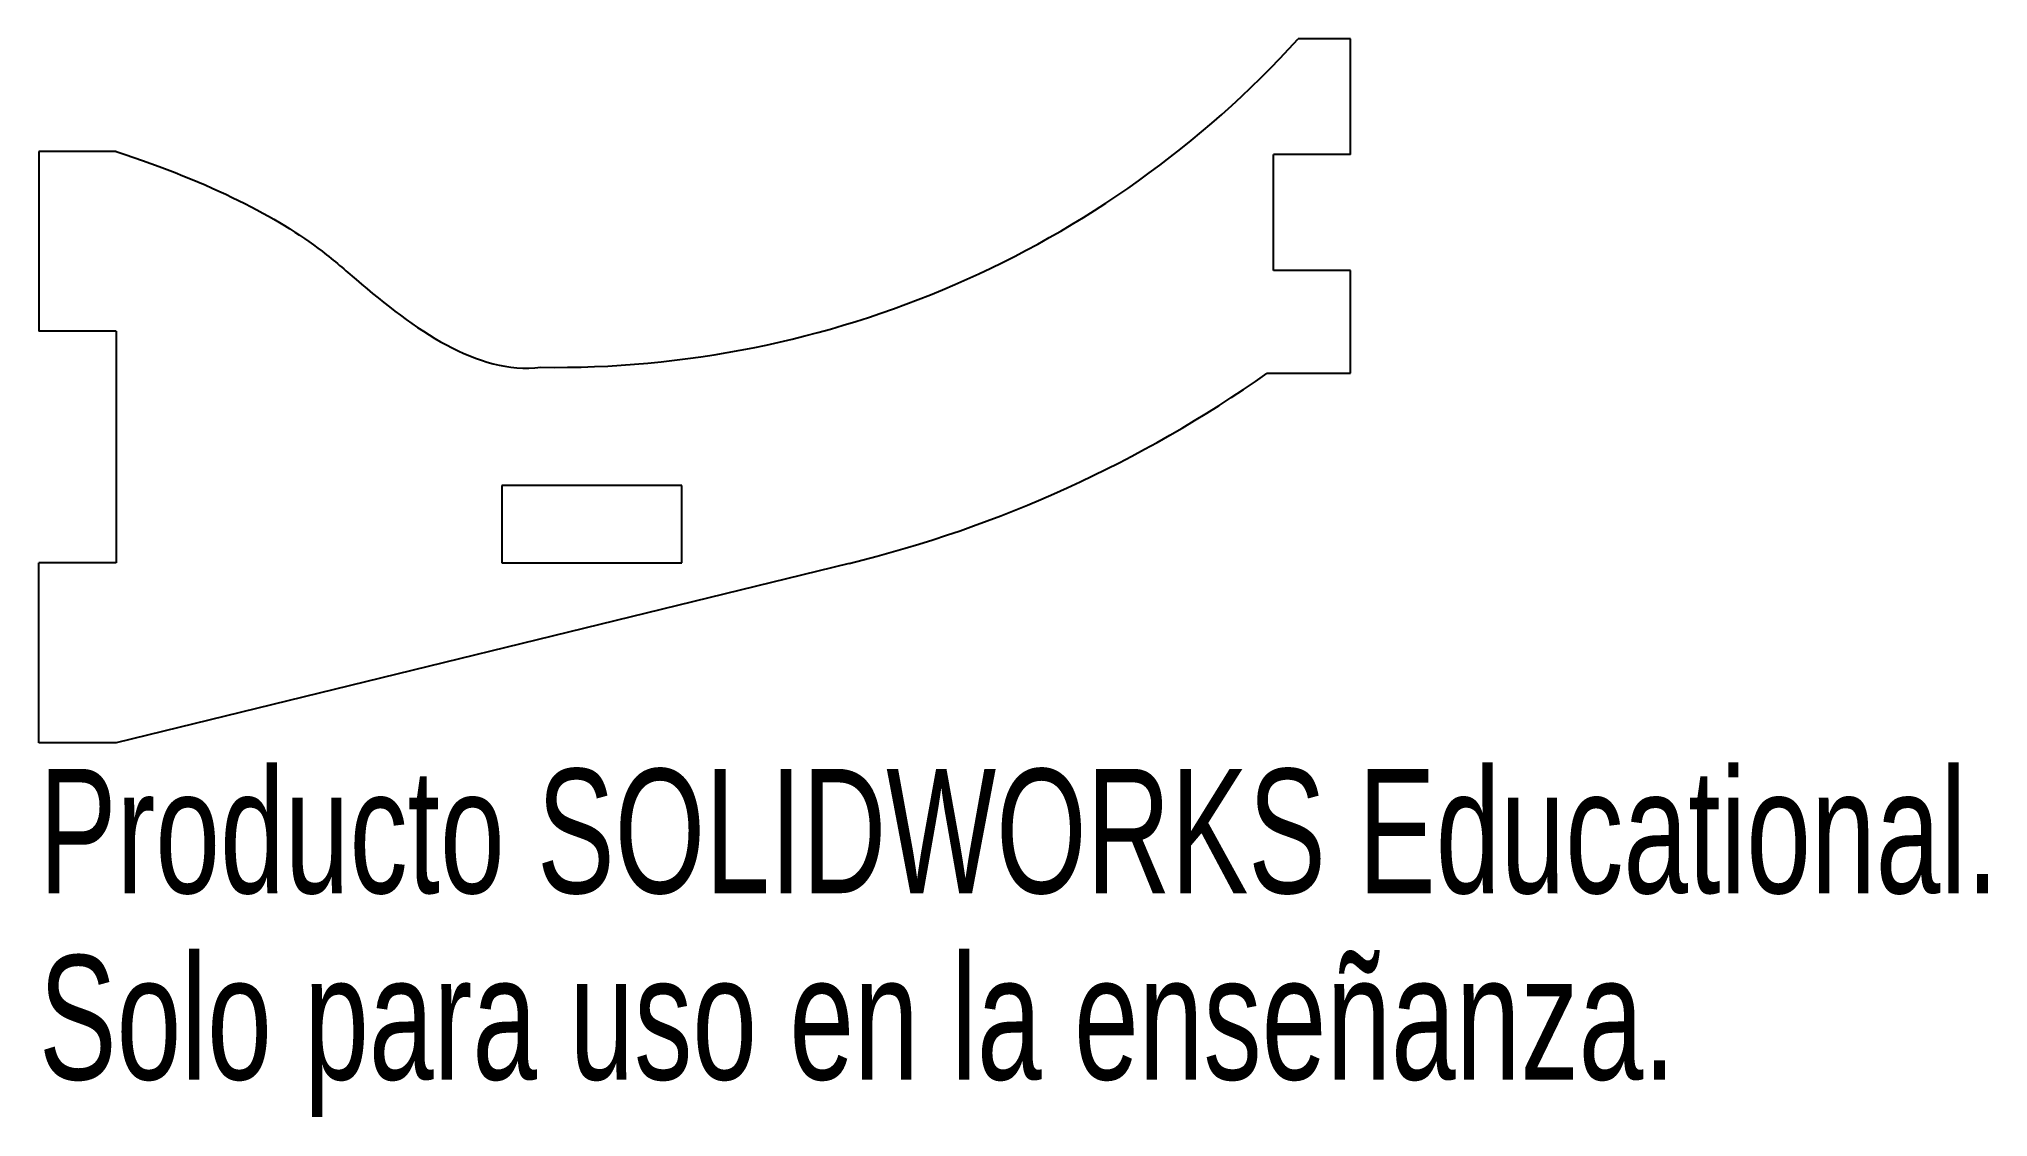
# Model space of a CAD drawing. Header units: millimetres. Extents: x -3 to 72.8, y -14.6 to 27.4.
import ezdxf

# ---------------------------------------------------------------- set-up
doc = ezdxf.new("R2010")
doc.units = ezdxf.units.MM
doc.styles.add('SLDTEXTSTYLE0', font='TXT', dxfattribs={"width": 0.7})

msp = doc.modelspace()

# ---------------------------------------------------------------- linework, layer by layer
at = {"color": 7, "linetype": 'Continuous', "lineweight": 25}
for p, q in [((48, 27.374), (45.959, 27.374)), ((48, 22.874), (48, 27.374)), ((-3, 23.003), (-3, 16.003)), ((0, 23.003), (-3, 23.003)), ((48, 22.874), (45, 22.874)), ((45, 18.374), (45, 22.874)), ((48, 18.374), (45, 18.374)), ((48, 14.374), (48, 18.374)), ((0, 16.003), (-3, 16.003)), ((0, 16.003), (0, 7)), ((44.758, 14.374), (48, 14.374)), ((22, 10), (15, 10)), ((15, 10), (15, 7)), ((22, 7), (22, 10)), ((-3, 0), (-3, 7)), ((0, 7), (-3, 7)), ((28.504, 6.976), (0, 0)), ((15, 7), (22, 7)), ((0, 0), (-3, 0))]:
    msp.add_line(p, q, dxfattribs=at)
for radius, start, end in [(39, 269.14103, 317.74309), (48, 283.7523, 305.19414)]:
    msp.add_arc((17.093, 53.6), radius, start, end, dxfattribs=at)
msp.add_open_spline([(0, 23.003), (3.769, 21.749), (6.947, 20.103), (11.148, 16.408), (14.028, 14.311), (16.509, 14.604)], degree=3, knots=[0, 0, 0, 0, 0.366176, 0.466176, 1, 1, 1, 1], dxfattribs=at)

# ---------------------------------------------------------------- texts
at = {"color": 7, "linetype": 'Continuous', "char_height": 4.83362, "attachment_point": 1, "style": 'SLDTEXTSTYLE0'}
for s, insert in [('Producto SOLIDWORKS Educational.', (-3, -1.02)), ('Solo para uso en la enseñanza.', (-3, -8.27))]:
    msp.add_mtext(s, dxfattribs=dict(at, insert=insert))

doc.saveas('drawing.dxf')
